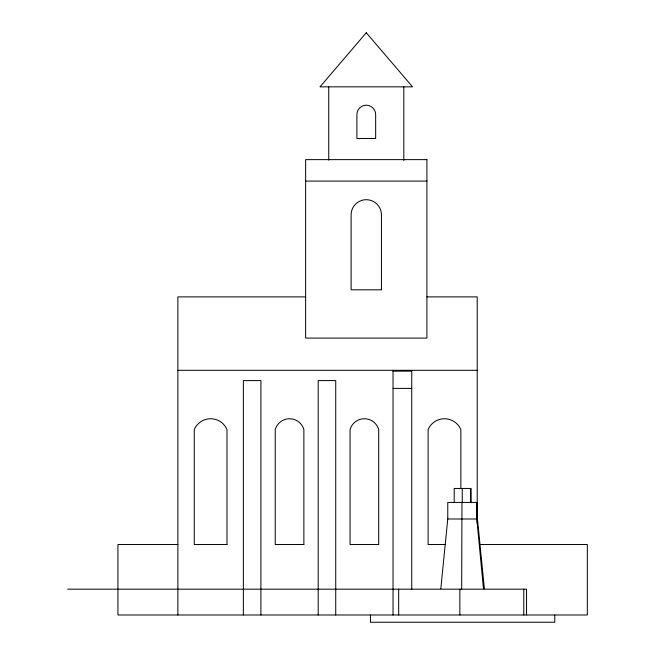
<?xml version="1.0" encoding="UTF-8"?>
<svg xmlns="http://www.w3.org/2000/svg" width="655" height="655" viewBox="0 0 655 655"><rect width="100%" height="100%" fill="white"/><g stroke="black" fill="none" stroke-linecap="round" stroke-linejoin="round"><path stroke-width="0.98" d="M461.669 589.459L461.971 502.418M440.815 588.714L447.766 518.989L447.766 502.418L477.454 502.418L477.454 518.989L484.397 588.714M305.639 181.091L426.913 181.091M305.639 296.887L177.882 296.887L177.882 614.988M426.913 296.887L477.217 296.887L477.217 523.279M177.882 370.312L477.217 370.312M393.033 371.156L411.741 371.156M393.033 388.399L411.741 388.399M447.766 518.989L477.454 518.989M177.882 544.526L117.933 544.526L117.933 614.988L587.338 614.988L587.338 544.526L480.279 544.526M445.498 544.526L428.108 544.526L428.108 429.574A17.783 17.783 0 0 1 460.85 429.574L460.85 488.573M67.662 589.173L526.546 589.173L526.546 614.988M483.464 588.714L476.815 518.989L476.815 502.418M554.769 614.988L554.769 622.25L370.443 622.25L370.443 614.988M523.795 589.173L523.795 614.988M471.01 502.418L471.01 488.45L454.21 488.45L454.21 502.418M470.65 488.45L470.65 502.418M462.25 488.45L462.25 502.418M459.859 589.173L459.859 614.988M411.741 370.312L411.741 589.484M403.816 86.845L403.816 160.467M398.674 589.173L398.674 614.988M393.033 370.312L393.033 614.988M335.737 614.988L335.737 380.588L318.199 380.588L318.199 614.988M328.736 86.845L328.736 160.156M260.903 614.988L260.903 380.588L243.365 380.588L243.365 614.988M366.276 32.75L320 86.845L412.552 86.845L366.276 32.75M375.659 138.475L356.893 138.475L356.893 114.568A9.383 9.383 0 0 1 366.276 105.185A9.383 9.383 0 0 1 375.659 114.568L375.659 138.475M426.913 159.632L305.639 159.632L305.639 338.086L426.913 338.086L426.913 159.632M381.431 289.805L351.113 289.805L351.113 214.848A15.163 15.163 0 0 1 366.276 199.693A15.163 15.163 0 0 1 381.431 214.848L381.431 289.805M226.99 544.526L194.257 544.526L194.257 429.574A17.783 17.783 0 0 1 226.99 429.574L226.99 544.526M303.871 544.526L275.223 544.526L275.223 429.574A14.885 14.885 0 0 1 303.871 429.574L303.871 544.526M378.705 544.526L350.057 544.526L350.057 429.574A14.885 14.885 0 0 1 378.705 429.574L378.705 544.526"/></g></svg>
